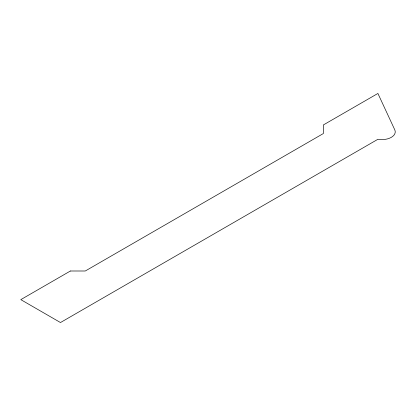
<?xml version="1.0" encoding="UTF-8"?>
<svg xmlns="http://www.w3.org/2000/svg" width="416" height="416" viewBox="0 0 416 416"><rect width="100%" height="100%" fill="white"/><g stroke="black" fill="none" stroke-linecap="round" stroke-linejoin="round"><path stroke-width="0.62" d="M70.398 270.998L20.8 299.634L60.476 322.54L377.905 139.277A13.416 7.743 0 0 0 391.149 137.441A13.416 7.743 0 0 0 394.789 129.865L377.905 93.46L323.346 124.956L323.346 133.546L85.28 270.998L70.398 270.998"/></g></svg>
